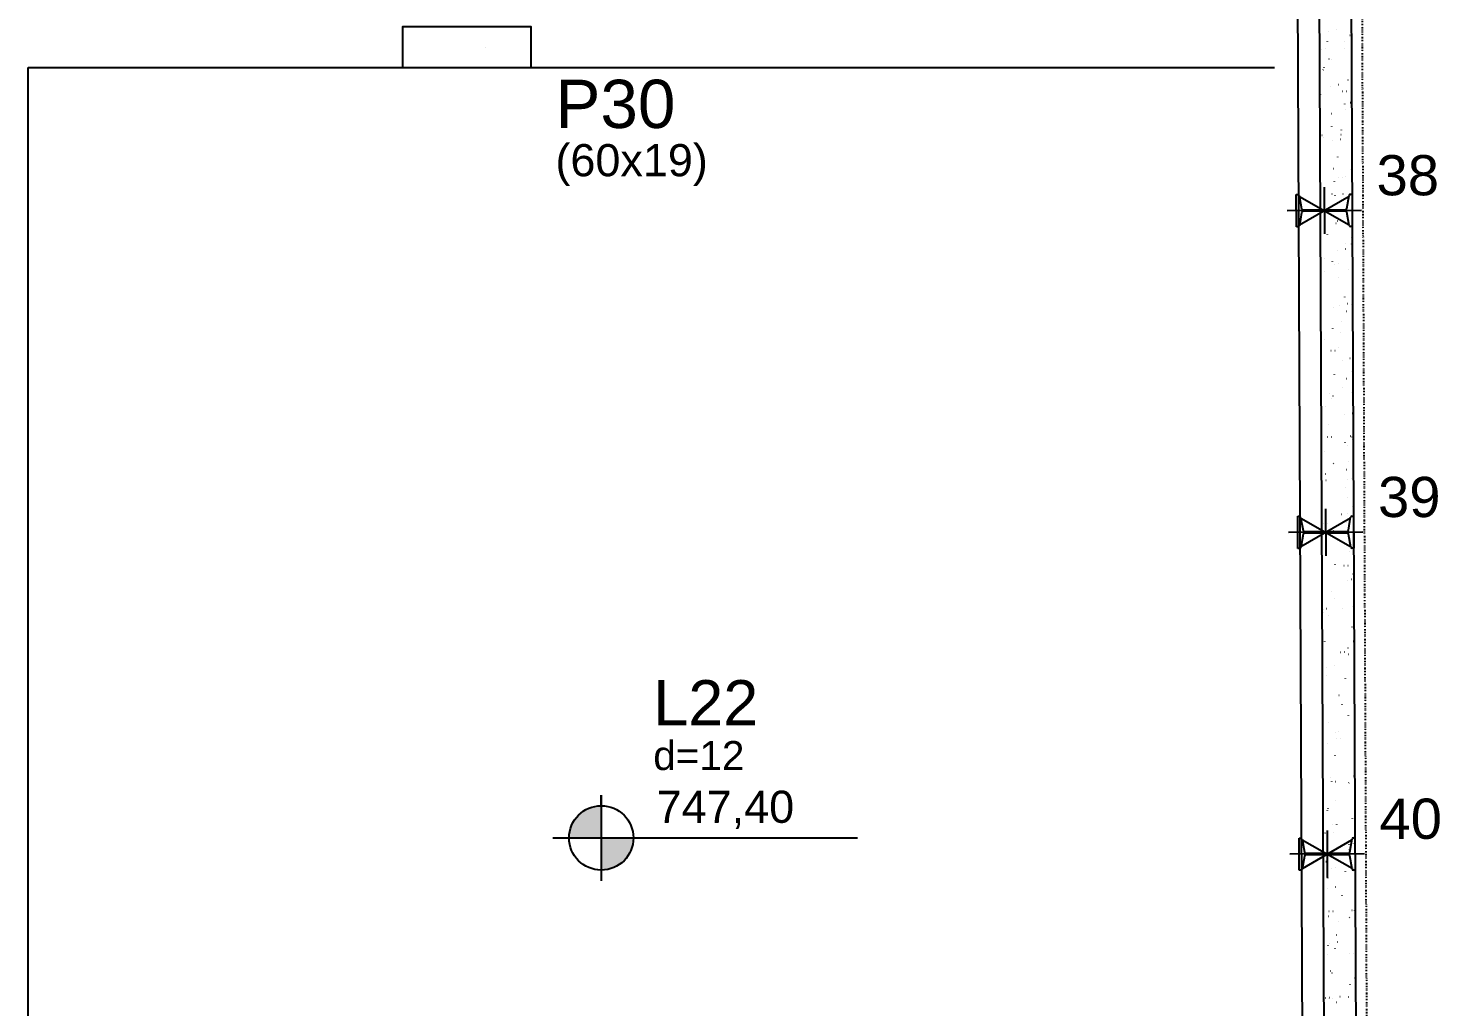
# Model space of a CAD drawing. Header units: millimetres. Extents: x 4424 to 9312, y 4538 to 9372.
# Drawn here: x 7671 to 8329, y 7065 to 7521 of the extents above; entities that cross this region are included whole.
import ezdxf

# ---------------------------------------------------------------- set-up
doc = ezdxf.new("R2010")
doc.units = ezdxf.units.MM
doc.linetypes.add('ESTILO_TQS_0003', pattern=[1.5, 0.5, -0.4, 0.1, -0.5])
for name, color, linetype in [('1', 4, 'Continuous'), ('10', 13, 'Continuous'), ('12', 3, 'Continuous'), ('13', 76, 'Continuous'), ('19', 5, 'Continuous'), ('24', 5, 'ESTILO_TQS_0003'), ('242', 3, 'Continuous'), ('26', 1, 'Continuous'), ('27', 10, 'Continuous'), ('3', 2, 'Continuous'), ('49', 20, 'Continuous'), ('51', 6, 'Continuous'), ('52', 21, 'Continuous'), ('9', 3, 'Continuous')]:
    doc.layers.add(name, color=color, linetype=linetype)
doc.styles.get("Standard").update_dxf_attribs({"font": 'arial.ttf'})

# ---------------------------------------------------------------- blocks, each defined once
blk = doc.blocks.new('_H9EFD498501-004')
for p, q in [((3963.743841, 3129.511517), (3963.743841, 3129.511517)), ((3963.743841, 3129.511517), (3963.743841, 3129.511517)), ((3963.743841, 3129.511517), (3963.743841, 3129.511517)), ((3967.683641, 3125.729411), (3967.693431, 3125.803769)), ((3967.936705, 3130.441052), (3968.009927, 3130.457285)), ((3971.597815, 3131.252701), (3971.671037, 3131.268934)), ((3975.682413, 3125.54037), (3975.72807, 3125.599872)), ((3978.079411, 3128.664199), (3978.125068, 3128.723701)), ((3963.777037, 3122.131784), (3963.777037, 3122.131784)), ((3963.777037, 3122.131784), (3963.777037, 3122.131784)), ((3963.777037, 3122.131784), (3963.777037, 3122.131784)), ((3964.933177, 3122.182262), (3965.008105, 3122.185534)), ((3966.806392, 3122.264049), (3966.881321, 3122.26732)), ((3975.647969, 3122.65008), (3975.722898, 3122.653352)), ((3963.801768, 3116.633801), (3963.801768, 3116.633801)), ((3963.801768, 3116.633801), (3963.801768, 3116.633801)), ((3965.683506, 3112.509542), (3965.729164, 3112.569043)), ((3966.092854, 3113.646177), (3966.102643, 3113.720535)), ((3968.292591, 3117.629392), (3968.365813, 3117.645625)), ((3969.427389, 3117.388665), (3969.473046, 3117.448166)), ((3963.831179, 3110.095542), (3963.831179, 3110.095542)), ((3963.831179, 3110.095542), (3963.831179, 3110.095542)), ((3963.831179, 3110.095542), (3963.831179, 3110.095542)), ((3972.675699, 3105.710546), (3972.748921, 3105.726779)), ((3977.179957, 3107.82169), (3977.189747, 3107.896048)), ((3963.859695, 3103.756085), (3963.859695, 3103.756085)), ((3963.859695, 3103.756085), (3963.859695, 3103.756085)), ((3963.859695, 3103.756085), (3963.859695, 3103.756085)), ((3963.867453, 3102.031597), (3963.867453, 3102.031597)), ((3963.867453, 3102.031597), (3963.867453, 3102.031597)), ((3964.360153, 3102.053109), (3964.435081, 3102.05638)), ((3964.428645, 3101.005255), (3964.438434, 3101.079613)), ((3969.014589, 3104.898898), (3969.087811, 3104.915131)), ((3974.475516, 3102.494755), (3974.550445, 3102.498026)), ((3976.348731, 3102.576541), (3976.42366, 3102.579813)), ((3963.890458, 3096.917321), (3963.890458, 3096.917321)), ((3975.691959, 3096.519218), (3975.701748, 3096.593577)), ((3975.857643, 3094.143045), (3975.9033, 3094.202546)), ((3978.254641, 3097.266873), (3978.300298, 3097.326375)), ((3963.917623, 3090.87837), (3963.917623, 3090.87837)), ((3963.917623, 3090.87837), (3963.917623, 3090.87837)), ((3969.370475, 3092.087238), (3969.443697, 3092.103471)), ((3969.602619, 3085.991339), (3969.648276, 3086.050841)), ((3963.957868, 3081.93141), (3963.957868, 3081.93141)), ((3965.060915, 3081.97957), (3965.135844, 3081.982841)), ((3965.858736, 3081.112216), (3965.904393, 3081.171718)), ((3970.092473, 3079.356744), (3970.165695, 3079.372977)), ((3973.753583, 3080.168392), (3973.826805, 3080.184625)), ((3973.902492, 3082.365602), (3973.977421, 3082.368873)), ((3974.101171, 3084.435984), (3974.11096, 3084.510342)), ((3963.97261, 3078.654168), (3963.97261, 3078.654168)), ((3963.97261, 3078.654168), (3963.97261, 3078.654168)), ((3963.97261, 3078.654168), (3963.97261, 3078.654168)), ((3963.97555, 3078.000654), (3963.97555, 3078.000654)), ((3963.97555, 3078.000654), (3963.97555, 3078.000654)), ((3963.97555, 3078.000654), (3963.97555, 3078.000654)), ((3970.448359, 3066.545084), (3970.521582, 3066.561317)), ((3972.436962, 3071.795062), (3972.446751, 3071.869421)), ((3964.033477, 3065.122939), (3964.033477, 3065.122939)), ((3964.033477, 3065.122939), (3964.033477, 3065.122939)), ((3964.048284, 3061.831223), (3964.048284, 3061.831223)), ((3964.048284, 3061.831223), (3964.048284, 3061.831223)), ((3964.048284, 3061.831223), (3964.048284, 3061.831223)), ((3970.948963, 3060.492591), (3970.958753, 3060.566949)), ((3972.730039, 3062.210276), (3972.804968, 3062.213548)), ((3974.603254, 3062.292063), (3974.678183, 3062.295334)), ((3976.032873, 3062.745719), (3976.07853, 3062.805221)), ((3978.429871, 3065.869548), (3978.475528, 3065.929049)), ((3969.777849, 3054.594013), (3969.823506, 3054.653515)), ((3971.170357, 3053.814589), (3971.243579, 3053.830822)), ((3974.831467, 3054.626238), (3974.904689, 3054.642471)), ((3964.091404, 3052.245223), (3964.091404, 3052.245223)), ((3964.091404, 3052.245223), (3964.091404, 3052.245223)), ((3964.091404, 3052.245223), (3964.091404, 3052.245223)), ((3964.114041, 3047.212795), (3964.114041, 3047.212795)), ((3964.114041, 3047.212795), (3964.114041, 3047.212795)), ((3964.114041, 3047.212795), (3964.114041, 3047.212795)), ((3966.033966, 3049.71489), (3966.079623, 3049.774392)), ((3969.358175, 3048.409356), (3969.367965, 3048.483715)), ((3964.138699, 3041.731036), (3964.138699, 3041.731036)), ((3964.138699, 3041.731036), (3964.138699, 3041.731036)), ((3971.526244, 3041.00293), (3971.599466, 3041.019163)), ((3972.157015, 3042.081123), (3972.231944, 3042.084394)), ((3964.149331, 3039.367508), (3964.149331, 3039.367508)), ((3964.149331, 3039.367508), (3964.149331, 3039.367508)), ((3967.693966, 3035.768435), (3967.703756, 3035.842793)), ((3978.605101, 3034.472222), (3978.650758, 3034.531724)), ((3972.248241, 3028.272435), (3972.321463, 3028.288668)), ((3975.909351, 3029.084084), (3975.982573, 3029.100317)), ((3976.208102, 3031.348393), (3976.25376, 3031.407895)), ((3978.95728, 3031.282398), (3978.96707, 3031.356757)), ((3964.207258, 3026.489792), (3964.207258, 3026.489792)), ((3964.207258, 3026.489792), (3964.207258, 3026.489792)), ((3964.207258, 3026.489792), (3964.207258, 3026.489792)), ((3964.229114, 3021.630849), (3964.229114, 3021.630849)), ((3964.229114, 3021.630849), (3964.229114, 3021.630849)), ((3964.229114, 3021.630849), (3964.229114, 3021.630849)), ((3966.205968, 3024.465963), (3966.215757, 3024.540321)), ((3969.953079, 3023.196688), (3969.998736, 3023.256189)), ((3970.984562, 3021.925798), (3971.059491, 3021.929069)), ((3972.857777, 3022.007584), (3972.932706, 3022.010856)), ((3964.255472, 3015.771422), (3964.255472, 3015.771422)), ((3964.255472, 3015.771422), (3964.255472, 3015.771422)), ((3964.255472, 3015.771422), (3964.255472, 3015.771422)), ((3964.265185, 3013.612076), (3964.265185, 3013.612076)), ((3964.265185, 3013.612076), (3964.265185, 3013.612076)), ((3966.209196, 3018.317565), (3966.254853, 3018.377066)), ((3972.604128, 3015.460776), (3972.67735, 3015.477009)), ((3977.366492, 3019.199164), (3977.376282, 3019.273522)), ((3964.282095, 3009.852704), (3964.282095, 3009.852704)), ((3964.282095, 3009.852704), (3964.282095, 3009.852704)), ((3964.61518, 3012.382729), (3964.624969, 3012.457087)), ((3964.31953, 3001.530662), (3964.31953, 3001.530662)), ((3964.31953, 3001.530662), (3964.31953, 3001.530662)), ((3964.323112, 3000.734361), (3964.323112, 3000.734361)), ((3964.323112, 3000.734361), (3964.323112, 3000.734361)), ((3964.323112, 3000.734361), (3964.323112, 3000.734361)), ((3970.411538, 3001.796644), (3970.486467, 3001.799916)), ((3973.326125, 3002.730281), (3973.399348, 3002.746514)), ((3975.702283, 3006.558242), (3975.712073, 3006.6326)), ((3976.987235, 3003.541929), (3977.060458, 3003.558162)), ((3978.78033, 3003.074897), (3978.825988, 3003.134398)), ((3974.214285, 2995.255771), (3974.224074, 2995.330129)), ((3976.383332, 2999.951068), (3976.428989, 3000.010569)), ((3964.381039, 2987.856645), (3964.381039, 2987.856645)), ((3964.381039, 2987.856645), (3964.381039, 2987.856645)), ((3970.128309, 2991.799362), (3970.173966, 2991.858864)), ((3973.682012, 2989.918621), (3973.755234, 2989.934854)), ((3964.396902, 2984.330048), (3964.396902, 2984.330048)), ((3964.396902, 2984.330048), (3964.396902, 2984.330048)), ((3964.396902, 2984.330048), (3964.396902, 2984.330048)), ((3964.409945, 2981.430475), (3964.409945, 2981.430475)), ((3964.409945, 2981.430475), (3964.409945, 2981.430475)), ((3964.409945, 2981.430475), (3964.409945, 2981.430475)), ((3966.384426, 2986.920239), (3966.430083, 2986.979741)), ((3969.239085, 2981.641319), (3969.314014, 2981.644591)), ((3971.1123, 2981.723106), (3971.187229, 2981.726377)), ((3972.623497, 2983.172536), (3972.633286, 2983.246895)), ((3964.438966, 2974.97893), (3964.438966, 2974.97893)), ((3964.438966, 2974.97893), (3964.438966, 2974.97893)), ((3964.438966, 2974.97893), (3964.438966, 2974.97893)), ((3974.404009, 2977.188127), (3974.477232, 2977.20436)), ((3978.06512, 2977.999775), (3978.138342, 2978.016008)), ((3970.959288, 2970.531614), (3970.969077, 2970.605973)), ((3976.558562, 2968.553742), (3976.604219, 2968.613244)), ((3978.95556, 2971.677571), (3979.001217, 2971.737072)), ((3964.496893, 2962.101214), (3964.496893, 2962.101214)), ((3964.496893, 2962.101214), (3964.496893, 2962.101214)), ((3964.500361, 2961.330288), (3964.500361, 2961.330288)), ((3964.500361, 2961.330288), (3964.500361, 2961.330288)), ((3968.666061, 2961.512166), (3968.74099, 2961.515437)), ((3974.759896, 2964.376467), (3974.833118, 2964.3927)), ((3978.781424, 2961.953812), (3978.856353, 2961.957084)), ((3966.559656, 2955.522914), (3966.605313, 2955.582415)), ((3969.471289, 2959.229143), (3969.481079, 2959.303501)), ((3970.303538, 2960.402037), (3970.349196, 2960.461538)), ((3964.538333, 2952.888675), (3964.538333, 2952.888675)), ((3964.538333, 2952.888675), (3964.538333, 2952.888675)), ((3964.538333, 2952.888675), (3964.538333, 2952.888675)), ((3964.55482, 2949.223499), (3964.55482, 2949.223499)), ((3964.55482, 2949.223499), (3964.55482, 2949.223499)), ((3964.55482, 2949.223499), (3964.55482, 2949.223499)), ((3975.481894, 2951.645973), (3975.555116, 2951.662205)), ((3979.143004, 2952.457621), (3979.216226, 2952.473854)), ((3964.590776, 2941.2301), (3964.590776, 2941.2301)), ((3964.590776, 2941.2301), (3964.590776, 2941.2301)), ((3964.590776, 2941.2301), (3964.590776, 2941.2301)), ((3967.493608, 2941.356841), (3967.568537, 2941.360112)), ((3967.880501, 2947.145909), (3967.890291, 2947.220267)), ((3969.366823, 2941.438627), (3969.441752, 2941.441899)), ((3978.2084, 2941.824659), (3978.283329, 2941.82793)), ((3978.967605, 2941.321422), (3978.977394, 2941.39578)), ((3964.612747, 2936.345783), (3964.612747, 2936.345783)), ((3964.612747, 2936.345783), (3964.612747, 2936.345783)), ((3966.216292, 2934.504987), (3966.226082, 2934.579345)), ((3975.83778, 2938.834313), (3975.911002, 2938.850546)), ((3976.733792, 2937.156417), (3976.779449, 2937.215918)), ((3979.13079, 2940.280245), (3979.176447, 2940.339747)), ((3970.478768, 2929.004711), (3970.524425, 2929.064212)), ((3977.479606, 2930.018951), (3977.489396, 2930.093309)), ((3964.670674, 2923.468068), (3964.670674, 2923.468068)), ((3964.670674, 2923.468068), (3964.670674, 2923.468068)), ((3964.670674, 2923.468068), (3964.670674, 2923.468068)), ((3964.673733, 2922.788087), (3964.673733, 2922.788087)), ((3964.673733, 2922.788087), (3964.673733, 2922.788087)), ((3964.673733, 2922.788087), (3964.673733, 2922.788087)), ((3964.679764, 2921.447302), (3964.679764, 2921.447302)), ((3964.679764, 2921.447302), (3964.679764, 2921.447302)), ((3964.679764, 2921.447302), (3964.679764, 2921.447302)), ((3964.728294, 2923.202515), (3964.738083, 2923.276874)), ((3966.734886, 2924.125588), (3966.780543, 2924.185089)), ((3976.559778, 2926.103818), (3976.633, 2926.120051)), ((3977.035947, 2921.669334), (3977.110876, 2921.672605)), ((3978.909163, 2921.75112), (3978.984091, 2921.754392)), ((3964.681192, 2921.129913), (3964.681192, 2921.129913)), ((3964.681192, 2921.129913), (3964.681192, 2921.129913)), ((3966.920584, 2921.227687), (3966.995513, 2921.230959)), ((3975.888818, 2917.935716), (3975.898608, 2918.010075)), ((3964.728601, 2910.590352), (3964.728601, 2910.590352)), ((3964.728601, 2910.590352), (3964.728601, 2910.590352)), ((3976.915664, 2913.292159), (3976.988887, 2913.308392)), ((3979.30602, 2908.88292), (3979.351677, 2908.942421)), ((3974.224609, 2905.294794), (3974.234399, 2905.369153)), ((3976.909022, 2905.759091), (3976.954679, 2905.818592)), ((3964.771607, 2901.029726), (3964.771607, 2901.029726)), ((3964.771607, 2901.029726), (3964.771607, 2901.029726)), ((3964.771607, 2901.029726), (3964.771607, 2901.029726)), ((3964.786528, 2897.712636), (3964.786528, 2897.712636)), ((3964.786528, 2897.712636), (3964.786528, 2897.712636)), ((3964.786528, 2897.712636), (3964.786528, 2897.712636)), ((3965.748131, 2901.072362), (3965.82306, 2901.075634)), ((3967.621346, 2901.154149), (3967.696275, 2901.15742)), ((3970.653998, 2897.607385), (3970.699655, 2897.666887)), ((3976.462923, 2901.54018), (3976.537852, 2901.543452)), ((3977.637662, 2900.561664), (3977.710884, 2900.577897)), ((3964.821195, 2890.005928), (3964.821195, 2890.005928)), ((3964.821195, 2890.005928), (3964.821195, 2890.005928)), ((3964.821195, 2890.005928), (3964.821195, 2890.005928)), ((3966.910115, 2892.728262), (3966.955772, 2892.787764)), ((3972.736611, 2893.992323), (3972.7464, 2894.066681)), ((3964.844455, 2884.834921), (3964.886775, 2884.844303)), ((3964.844455, 2884.834921), (3964.844455, 2884.834921)), ((3971.145823, 2881.909089), (3971.155612, 2881.983447)), ((3977.993549, 2887.750005), (3978.066771, 2887.766238)), ((3964.862023, 2880.929539), (3964.862023, 2880.929539)), ((3964.862023, 2880.929539), (3964.862023, 2880.929539)), ((3965.175107, 2880.943209), (3965.250035, 2880.94648)), ((3975.29047, 2881.384855), (3975.365399, 2881.388127)), ((3977.163686, 2881.466642), (3977.238614, 2881.469913)), ((3979.48125, 2877.485594), (3979.526907, 2877.545096)), ((3964.902383, 2871.957205), (3964.902383, 2871.957205)), ((3964.902383, 2871.957205), (3964.902383, 2871.957205)), ((3964.902383, 2871.957205), (3964.902383, 2871.957205)), ((3969.481614, 2869.268167), (3969.491403, 2869.342525)), ((3977.084252, 2874.361765), (3977.129909, 2874.421267)), ((3978.715546, 2875.01951), (3978.788768, 2875.035743)), ((3970.829228, 2866.21006), (3970.874885, 2866.269561)), ((3979.071433, 2862.20785), (3979.144655, 2862.224083)), ((3964.952438, 2860.829352), (3964.952438, 2860.829352)), ((3964.96031, 2859.07949), (3964.96031, 2859.07949)), ((3964.962626, 2858.564555), (3964.962626, 2858.564555)), ((3964.962626, 2858.564555), (3964.962626, 2858.564555)), ((3964.962626, 2858.564555), (3964.962626, 2858.564555)), ((3965.875869, 2860.86967), (3965.950798, 2860.872942)), ((3965.891437, 2859.285916), (3965.964659, 2859.302149)), ((3967.085345, 2861.330937), (3967.131002, 2861.390438)), ((3967.993615, 2857.965695), (3968.003405, 2858.040054)), ((3974.717446, 2861.255702), (3974.792375, 2861.258973)), ((3979.15414, 2852.698896), (3979.163929, 2852.773255)), ((3979.79343, 2849.477356), (3979.866652, 2849.493589)), ((3965.018237, 2846.201774), (3965.018237, 2846.201774)), ((3965.018237, 2846.201774), (3965.018237, 2846.201774)), ((3965.018237, 2846.201774), (3965.018237, 2846.201774)), ((3966.402827, 2845.882461), (3966.412617, 2845.956819)), ((3977.259482, 2842.96444), (3977.305139, 2843.023941)), ((3979.65648, 2846.088268), (3979.702137, 2846.14777)), ((3965.042854, 2840.729165), (3965.042854, 2840.729165)), ((3965.042854, 2840.729165), (3965.042854, 2840.729165)), ((3965.042854, 2840.729165), (3965.042854, 2840.729165)), ((3973.544993, 2841.100377), (3973.619922, 2841.103648)), ((3975.418208, 2841.182163), (3975.493137, 2841.185434)), ((3977.489931, 2840.057974), (3977.49972, 2840.132333)), ((3965.065371, 2835.723469), (3965.065371, 2835.723469)), ((3965.065371, 2835.723469), (3965.065371, 2835.723469)), ((3965.076164, 2833.324059), (3965.076164, 2833.324059)), ((3966.969321, 2833.743761), (3967.042543, 2833.759994)), ((3967.260575, 2829.933611), (3967.306232, 2829.993112)), ((3971.004458, 2834.812734), (3971.050115, 2834.872236)), ((3965.104057, 2827.123182), (3965.104057, 2827.123182)), ((3965.104057, 2827.123182), (3965.104057, 2827.123182)), ((3965.104057, 2827.123182), (3965.104057, 2827.123182)), ((3976.001932, 2828.755503), (3976.011722, 2828.829861)), ((3965.133269, 2820.628978), (3965.133269, 2820.628978)), ((3965.133269, 2820.628978), (3965.133269, 2820.628978)), ((3965.134091, 2820.446343), (3965.134091, 2820.446343)), ((3965.134091, 2820.446343), (3965.134091, 2820.446343)), ((3965.134091, 2820.446343), (3965.134091, 2820.446343)), ((3972.971969, 2820.971223), (3973.046898, 2820.974495)), ((3974.411144, 2816.672269), (3974.420934, 2816.746627)), ((3977.434711, 2811.567114), (3977.480368, 2811.626615)), ((3979.831709, 2814.690943), (3979.877367, 2814.750444)), ((3965.192018, 2807.568627), (3965.192018, 2807.568627)), ((3968.047205, 2808.201607), (3968.120427, 2808.21784)), ((3971.179688, 2803.415408), (3971.225345, 2803.47491)), ((3972.746935, 2804.031347), (3972.756725, 2804.105705)), ((3965.223685, 2800.528791), (3965.223685, 2800.528791)), ((3965.223685, 2800.528791), (3965.223685, 2800.528791)), ((3965.223685, 2800.528791), (3965.223685, 2800.528791)), ((3967.435805, 2798.536285), (3967.481462, 2798.595787)), ((3971.799516, 2800.815898), (3971.874445, 2800.81917)), ((3973.672731, 2800.897684), (3973.74766, 2800.900956)), ((3965.245488, 2795.681808), (3965.245488, 2795.681808)), ((3965.245488, 2795.681808), (3965.245488, 2795.681808)), ((3965.245488, 2795.681808), (3965.245488, 2795.681808)), ((3965.249945, 2794.690912), (3965.249945, 2794.690912)), ((3965.249945, 2794.690912), (3965.249945, 2794.690912)), ((3965.249945, 2794.690912), (3965.249945, 2794.690912)), ((3971.258937, 2792.728875), (3971.268726, 2792.803234)), ((3980.006939, 2783.293617), (3980.052596, 2783.353119)), ((3965.307872, 2781.813196), (3965.307872, 2781.813196)), ((3965.307872, 2781.813196), (3965.307872, 2781.813196)), ((3965.307872, 2781.813196), (3965.307872, 2781.813196)), ((3965.3141, 2780.428604), (3965.3141, 2780.428604)), ((3965.3141, 2780.428604), (3965.3141, 2780.428604)), ((3965.463979, 2781.847804), (3965.537201, 2781.864037)), ((3969.125089, 2782.659453), (3969.198311, 2782.675686)), ((3969.668149, 2780.645641), (3969.677938, 2780.719999)), ((3971.226492, 2780.686745), (3971.301421, 2780.690016)), ((3977.609941, 2780.169788), (3977.655598, 2780.22929)), ((3971.354918, 2772.018083), (3971.400575, 2772.077584)), ((3965.365799, 2768.935481), (3965.365799, 2768.935481)), ((3965.365799, 2768.935481), (3965.365799, 2768.935481)), ((3965.386918, 2764.240435), (3965.386918, 2764.240435)), ((3965.386918, 2764.240435), (3965.386918, 2764.240435)), ((3965.386918, 2764.240435), (3965.386918, 2764.240435)), ((3965.819866, 2769.036145), (3965.893088, 2769.052378)), ((3967.611035, 2767.13896), (3967.656692, 2767.198461)), ((3968.00394, 2768.004719), (3968.013729, 2768.079077)), ((3979.267254, 2763.518683), (3979.277043, 2763.593041)), ((3965.404516, 2760.328417), (3965.404516, 2760.328417)), ((3965.404516, 2760.328417), (3965.404516, 2760.328417)), ((3965.404516, 2760.328417), (3965.404516, 2760.328417)), ((3970.054039, 2760.53142), (3970.128968, 2760.534691)), ((3970.202973, 2757.117299), (3970.276195, 2757.133532)), ((3971.927254, 2760.613206), (3972.002183, 2760.616477)), ((3965.423726, 2756.057765), (3965.423726, 2756.057765)), ((3965.423726, 2756.057765), (3965.423726, 2756.057765)), ((3965.423726, 2756.057765), (3965.423726, 2756.057765)), ((3966.515941, 2756.702248), (3966.525731, 2756.776606)), ((3966.541863, 2756.30565), (3966.615085, 2756.321883)), ((3977.676466, 2751.435449), (3977.686255, 2751.509807)), ((3980.182169, 2751.896291), (3980.227826, 2751.955793)), ((3965.457008, 2748.658852), (3965.457008, 2748.658852)), ((3965.457008, 2748.658852), (3965.457008, 2748.658852)), ((3965.457008, 2748.658852), (3965.457008, 2748.658852)), ((3977.785171, 2748.772463), (3977.830828, 2748.831964)), ((3965.481653, 2743.18005), (3965.481653, 2743.18005)), ((3965.481653, 2743.18005), (3965.481653, 2743.18005)), ((3965.494931, 2740.22823), (3965.494931, 2740.22823)), ((3965.494931, 2740.22823), (3965.494931, 2740.22823)), ((3966.89775, 2743.493991), (3966.970972, 2743.510224)), ((3969.481015, 2740.402266), (3969.555944, 2740.405538)), ((3971.530147, 2740.620757), (3971.575804, 2740.680259)), ((3976.012257, 2738.794527), (3976.022046, 2738.868885)), ((3979.596378, 2740.843912), (3979.671307, 2740.847184)), ((3965.528349, 2732.799062), (3965.528349, 2732.799062)), ((3965.528349, 2732.799062), (3965.528349, 2732.799062)), ((3965.528349, 2732.799062), (3965.528349, 2732.799062)), ((3967.619747, 2730.763496), (3967.69297, 2730.779729)), ((3967.786265, 2735.741634), (3967.831922, 2735.801136)), ((3971.280857, 2731.575144), (3971.35408, 2731.591377)), ((3965.53958, 2730.302334), (3965.53958, 2730.302334)), ((3965.53958, 2730.302334), (3965.53958, 2730.302334)), ((3965.53958, 2730.302334), (3965.53958, 2730.302334)), ((3974.524258, 2727.492055), (3974.534048, 2727.566414)), ((3965.585347, 2720.128043), (3965.585347, 2720.128043)), ((3965.585347, 2720.128043), (3965.585347, 2720.128043)), ((3965.585347, 2720.128043), (3965.585347, 2720.128043)), ((3965.597507, 2717.424618), (3965.597507, 2717.424618)), ((3965.597507, 2717.424618), (3965.597507, 2717.424618)), ((3967.975634, 2717.951836), (3968.048856, 2717.968069)), ((3968.308562, 2720.246941), (3968.383491, 2720.250212)), ((3970.181777, 2720.328727), (3970.256706, 2720.331999)), ((3977.960401, 2717.375137), (3978.006058, 2717.434639)), ((3979.023354, 2720.714759), (3979.098283, 2720.71803)), ((3980.357399, 2720.498966), (3980.403056, 2720.558467)), ((3972.93347, 2715.408821), (3972.94326, 2715.483179)), ((3965.655434, 2704.546903), (3965.655434, 2704.546903)), ((3965.655434, 2704.546903), (3965.655434, 2704.546903)), ((3965.655434, 2704.546903), (3965.655434, 2704.546903)), ((3967.961494, 2704.344308), (3968.007152, 2704.40381)), ((3968.697631, 2705.221342), (3968.770854, 2705.237575)), ((3971.705377, 2709.223431), (3971.751034, 2709.282933)), ((3972.358742, 2706.03299), (3972.431964, 2706.049223)), ((3965.66978, 2701.357688), (3965.66978, 2701.357688)), ((3965.66978, 2701.357688), (3965.66978, 2701.357688)), ((3965.66978, 2701.357688), (3965.66978, 2701.357688)), ((3965.675762, 2700.027856), (3965.675762, 2700.027856)), ((3965.675762, 2700.027856), (3965.675762, 2700.027856)), ((3967.735538, 2700.117788), (3967.810467, 2700.121059)), ((3971.269261, 2702.767899), (3971.279051, 2702.842257)), ((3977.850901, 2700.559434), (3977.92583, 2700.562705)), ((3979.724117, 2700.64122), (3979.799045, 2700.644492)), ((3965.713361, 2691.669187), (3965.713361, 2691.669187)), ((3965.713361, 2691.669187), (3965.713361, 2691.669187)), ((3969.053518, 2692.409682), (3969.12674, 2692.425915)), ((3969.781263, 2691.465428), (3969.791052, 2691.539786)), ((3978.135631, 2685.977811), (3978.181288, 2686.037313)), ((3980.532629, 2689.10164), (3980.578286, 2689.161142)), ((3965.766178, 2679.927669), (3965.766178, 2679.927669)), ((3965.766178, 2679.927669), (3965.766178, 2679.927669)), ((3965.766178, 2679.927669), (3965.766178, 2679.927669)), ((3965.771288, 2678.791472), (3965.771288, 2678.791472)), ((3965.771288, 2678.791472), (3965.771288, 2678.791472)), ((3965.771288, 2678.791472), (3965.771288, 2678.791472)), ((3966.563085, 2679.962462), (3966.638014, 2679.965734)), ((3968.190475, 2679.382193), (3968.200264, 2679.456552)), ((3968.4363, 2680.044249), (3968.511229, 2680.04752)), ((3969.775516, 2679.679188), (3969.848738, 2679.69542)), ((3973.436626, 2680.490836), (3973.509848, 2680.507069)), ((3977.277877, 2680.43028), (3977.352806, 2680.433552)), ((3971.880607, 2677.826106), (3971.926264, 2677.885607))]:
    blk.add_line(p, q)

msp = doc.modelspace()

# ---------------------------------------------------------------- linework, layer by layer
for p, q in [((7938.24, 7158.95), (7938.24, 7163.95)), ((7938.24, 7163.95), (7938.24, 7123.95)), ((7915.74, 7143.95), (8057.65, 7143.95))]:
    msp.add_line(p, q)
msp.add_circle((7938.24, 7143.95), 15)
at = {"layer": '1'}
for points in [[(7671.13, 6901.02), (7671.13, 7503.02)], [(7671.13, 7503.02), (7845.63, 7503.02)], [(7905.63, 7503.02), (8252.13, 7503.02)]]:
    msp.add_lwpolyline(points, dxfattribs=at)
at = {"layer": '24'}
msp.add_line((8288.98, 8385.82), (8306.14, 4571.68), dxfattribs=at)
at = {"layer": '242'}
msp.add_line((7884.13, 7512.52), (7884.13, 7512.52), dxfattribs=at)
at = {"layer": '27'}
for points in [[(7935.19, 7158.64), (7933.82, 7158.29), (7938.24, 7143.95)], [(7936.38, 7158.84), (7935.19, 7158.64), (7938.24, 7143.95)], [(7938.24, 7158.95), (7936.38, 7158.84), (7938.24, 7143.95)], [(7926.02, 7152.66), (7925.38, 7151.68), (7938.24, 7143.95)], [(7927.22, 7154.13), (7926.02, 7152.66), (7938.24, 7143.95)], [(7928.04, 7154.95), (7927.22, 7154.13), (7938.24, 7143.95)], [(7928.6, 7155.45), (7928.04, 7154.95), (7938.24, 7143.95)], [(7929.28, 7155.98), (7928.6, 7155.45), (7938.24, 7143.95)], [(7929.87, 7156.4), (7929.28, 7155.98), (7938.24, 7143.95)], [(7930.65, 7156.89), (7929.87, 7156.4), (7938.24, 7143.95)], [(7931.33, 7157.27), (7930.65, 7156.89), (7938.24, 7143.95)], [(7932.23, 7157.7), (7931.33, 7157.27), (7938.24, 7143.95)], [(7932.72, 7157.9), (7932.23, 7157.7), (7938.24, 7143.95)], [(7933.82, 7158.29), (7932.72, 7157.9), (7938.24, 7143.95)], [(7923.4, 7146.19), (7923.27, 7144.98), (7938.24, 7143.95)], [(7923.53, 7146.92), (7923.4, 7146.19), (7938.24, 7143.95)], [(7923.76, 7147.87), (7923.53, 7146.92), (7938.24, 7143.95)], [(7924.19, 7149.23), (7923.76, 7147.87), (7938.24, 7143.95)], [(7924.81, 7150.64), (7924.19, 7149.23), (7938.24, 7143.95)], [(7925.38, 7151.68), (7924.81, 7150.64), (7938.24, 7143.95)], [(7923.27, 7144.89), (7923.24, 7143.95), (7938.24, 7143.95)], [(7938.24, 7143.95), (7938.24, 7143.95), (7923.24, 7143.95)], [(7923.27, 7144.98), (7923.27, 7144.89), (7938.24, 7143.95)], [(7953.24, 7143.95), (7953.12, 7142.09), (7938.24, 7143.95)], [(7953.12, 7142.09), (7952.92, 7140.91), (7938.24, 7143.95)], [(7952.92, 7140.91), (7952.57, 7139.53), (7938.24, 7143.95)], [(7952.57, 7139.53), (7952.19, 7138.44), (7938.24, 7143.95)], [(7952.19, 7138.44), (7951.98, 7137.94), (7938.24, 7143.95)], [(7951.98, 7137.94), (7951.55, 7137.04), (7938.24, 7143.95)], [(7951.55, 7137.04), (7951.18, 7136.36), (7938.24, 7143.95)], [(7951.18, 7136.36), (7950.69, 7135.59), (7938.24, 7143.95)], [(7950.69, 7135.59), (7950.27, 7135), (7938.24, 7143.95)], [(7950.27, 7135), (7949.73, 7134.31), (7938.24, 7143.95)], [(7949.73, 7134.31), (7949.23, 7133.75), (7938.24, 7143.95)], [(7949.23, 7133.75), (7948.41, 7132.93), (7938.24, 7143.95)], [(7948.41, 7132.93), (7946.95, 7131.74), (7938.24, 7143.95)], [(7946.95, 7131.74), (7945.97, 7131.1), (7938.24, 7143.95)], [(7945.97, 7131.1), (7944.92, 7130.52), (7938.24, 7143.95)], [(7944.92, 7130.52), (7943.51, 7129.91), (7938.24, 7143.95)], [(7943.51, 7129.91), (7942.15, 7129.47), (7938.24, 7143.95)], [(7942.15, 7129.47), (7941.21, 7129.25), (7938.24, 7143.95)], [(7941.21, 7129.25), (7940.47, 7129.12), (7938.24, 7143.95)], [(7940.47, 7129.12), (7939.26, 7128.99), (7938.24, 7143.95)], [(7939.26, 7128.99), (7939.17, 7128.98), (7938.24, 7143.95)], [(7939.17, 7128.98), (7938.24, 7128.95), (7938.24, 7143.95)], [(7938.24, 7143.95), (7938.24, 7143.95), (7938.24, 7128.95)]]:
    msp.add_solid(points, dxfattribs=at)
at = {"layer": '3'}
msp.add_lwpolyline([(7845.63, 7503.02), (7905.63, 7503.02), (7905.63, 7522.02), (7845.63, 7522.02), (7845.63, 7503.02)], dxfattribs=at)
at = {"layer": '49'}
for p, q in [((8281.52, 8932.58), (8301.11, 4576.65)), ((8266.59, 8917.6), (8278.61, 6243.93)), ((8256.63, 8907.6), (8273.88, 5072.38))]:
    msp.add_line(p, q, dxfattribs=at)
at = {"layer": '51'}
for p, q in [((8262.22, 7443.85), (8262.97, 7443.86)), ((8262.28, 7428.85), (8262.22, 7443.85)), ((8263.58, 7443.38), (8264.67, 7437.24)), ((8263.65, 7443), (8286.85, 7429.82)), ((8263.71, 7429.72), (8286.79, 7443.11)), ((8275.2, 7447.32), (8275.3, 7425.5)), ((8285.82, 7437.34), (8286.85, 7443.48)), ((8287.46, 7443.97), (8288.21, 7443.97)), ((8288.21, 7443.97), (8288.28, 7428.97)), ((8292.6, 7436.49), (8257.9, 7436.33)), ((8264.68, 7435.49), (8263.64, 7429.34)), ((8265.28, 7436.76), (8285.21, 7436.85)), ((8285.21, 7436.06), (8265.29, 7435.97)), ((8286.92, 7429.45), (8285.83, 7435.58)), ((8263.04, 7428.86), (8262.28, 7428.85)), ((8288.28, 7428.97), (8287.53, 7428.97)), ((8275.87, 7297.35), (8275.97, 7275.53)), ((8262.96, 7278.88), (8262.89, 7293.88)), ((8262.89, 7293.88), (8263.64, 7293.88)), ((8264.25, 7293.4), (8265.35, 7287.27)), ((8264.32, 7293.03), (8287.53, 7279.85)), ((8264.38, 7279.74), (8287.47, 7293.13)), ((8286.49, 7287.36), (8287.53, 7293.51)), ((8288.14, 7293.99), (8288.89, 7294)), ((8288.89, 7294), (8288.96, 7279)), ((8293.27, 7286.51), (8258.57, 7286.36)), ((8265.35, 7285.51), (8264.32, 7279.37)), ((8265.96, 7286.79), (8285.89, 7286.88)), ((8285.89, 7286.09), (8265.96, 7286)), ((8287.59, 7279.47), (8286.5, 7285.61)), ((8263.71, 7278.88), (8262.96, 7278.88)), ((8288.96, 7279), (8288.2, 7278.99)), ((8276.55, 7147.35), (8276.65, 7125.53)), ((8263.63, 7128.88), (8263.56, 7143.88)), ((8263.56, 7143.88), (8264.32, 7143.88)), ((8264.93, 7143.4), (8266.02, 7137.27)), ((8265, 7143.03), (8288.2, 7129.85)), ((8265.06, 7129.74), (8288.14, 7143.13)), ((8287.17, 7137.36), (8288.2, 7143.51)), ((8288.81, 7143.99), (8289.56, 7144)), ((8289.56, 7144), (8289.63, 7129)), ((8293.95, 7136.51), (8259.25, 7136.36)), ((8266.03, 7135.51), (8264.99, 7129.37)), ((8266.63, 7136.79), (8286.56, 7136.88)), ((8286.56, 7136.09), (8266.64, 7136)), ((8288.27, 7129.47), (8287.17, 7135.61)), ((8264.39, 7128.88), (8263.63, 7128.88)), ((8289.63, 7129), (8288.88, 7128.99))]:
    msp.add_line(p, q, dxfattribs=at)
for centre, start, end in [((8262.97, 7443.23), 13.3965, 90.25773), ((8287.46, 7443.34), 90.25773, 167.11896), ((8265.28, 7437.39), 193.39658, 270.36272), ((8265.29, 7435.35), 90.25773, 167.11896), ((8285.21, 7437.48), 270.25773, 347.11896), ((8285.22, 7435.44), 13.3965, 90.25773), ((8263.03, 7429.48), 270.25773, 347.11896), ((8287.53, 7429.59), 193.3965, 270.25773), ((8263.65, 7293.26), 13.3965, 90.25773), ((8288.14, 7293.37), 90.25773, 167.11896), ((8265.95, 7287.41), 193.39658, 270.36272), ((8265.96, 7285.37), 90.25773, 167.11896), ((8285.88, 7287.5), 270.25773, 347.11896), ((8285.89, 7285.46), 13.3965, 90.25773), ((8263.71, 7279.51), 270.25773, 347.11896), ((8288.2, 7279.62), 193.3965, 270.25773), ((8264.32, 7143.26), 13.3965, 90.25773), ((8288.81, 7143.37), 90.25773, 167.11896), ((8266.63, 7137.41), 193.39658, 270.36272), ((8266.64, 7135.37), 90.25773, 167.11896), ((8286.56, 7137.5), 270.25773, 347.11896), ((8286.57, 7135.46), 13.3965, 90.25773), ((8264.38, 7129.51), 270.25773, 347.11896), ((8288.87, 7129.62), 193.3965, 270.25773)]:
    msp.add_arc(centre, 0.625, start, end, dxfattribs=at)

# ---------------------------------------------------------------- block references
at = {"layer": '19'}
msp.add_blockref('_H9EFD498501-004', (4309.13, 4389.52), dxfattribs=at)

# ---------------------------------------------------------------- texts
at = {"layer": '10'}
msp.add_text('L22', height=21, dxfattribs=at).set_placement((7962.49, 7196.51))
at = {"layer": '12'}
msp.add_text('(60x19)', height=15, dxfattribs=at).set_placement((7916.88, 7452.39))
at = {"layer": '13'}
msp.add_text('d=12', height=13.5, dxfattribs=at).set_placement((7962.49, 7175.62))
at = {"layer": '26'}
msp.add_text('747,40', height=15, dxfattribs=at).set_placement((7964.07, 7150.98))
at = {"layer": '52'}
for s, p in [('38', (8299.63, 7443.51)), ('39', (8300.31, 7293.53)), ('40', (8300.98, 7143.53))]:
    msp.add_text(s, height=18.75, dxfattribs=at).set_placement(p)
at = {"layer": '9'}
msp.add_text('P30', height=22.5, dxfattribs=at).set_placement((7916.88, 7474.89))

doc.saveas('drawing.dxf')
